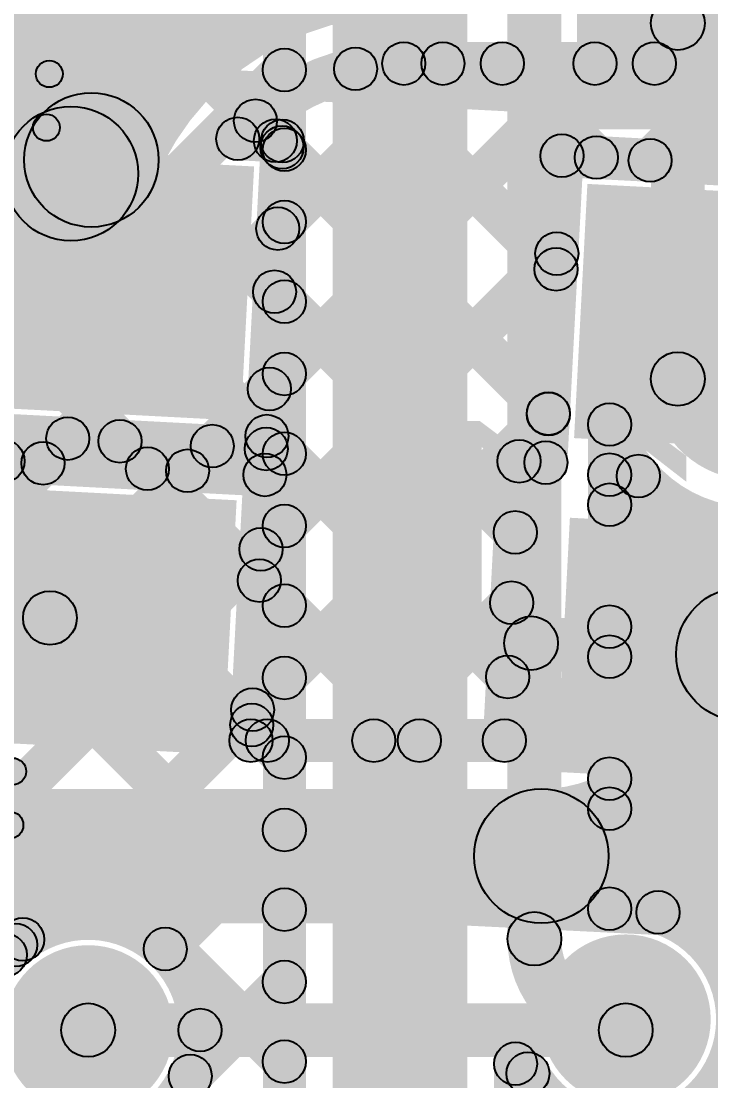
# Model space of a CAD drawing. Header units: millimetres. Extents: x -2.17 to 2.17, y -2.17 to 2.17.
# Drawn here: x -0.1375 to -0.0092, y -1.2034 to -1.0062 of the extents above; entities that cross this region are included whole.
import ezdxf

# ---------------------------------------------------------------- set-up
doc = ezdxf.new("R2010")
doc.units = ezdxf.units.MM
doc.header["$MEASUREMENT"] = 0
for name, color, linetype in [('BottomLayer', 5, 'Continuous'), ('BottomOverlay', 54, 'Continuous'), ('BottomPaste', 16, 'Continuous'), ('BottomSolder', 6, 'Continuous'), ('Mechanical2', 216, 'Continuous'), ('TopLayer', 1, 'Continuous'), ('TopOverlay', 2, 'Continuous'), ('TopPaste', 8, 'Continuous'), ('TopSolder', 216, 'Continuous'), ('ViaHoleLayer', 16, 'Continuous')]:
    doc.layers.add(name, color=color, linetype=linetype)

# ---------------------------------------------------------------- blocks, each defined once
blk = doc.blocks.new('YS_SBZ9032C03R16_B_29')
at = {"layer": 'BottomOverlay', "const_width": 0.005}
blk.add_lwpolyline([(-0.17427, 0.04458, -0.180194), (-0.10264, 0.14772)], format="xyb", dxfattribs=at)
blk = doc.blocks.new('SOT23_3_B_96')
at = {"layer": 'BottomLayer'}
for points in [[(-0.02166, 0.02657), (-0.05316, 0.02657), (-0.05316, 0.05807), (-0.02166, 0.05807)], [(0.05314, 0.02657), (0.02165, 0.02657), (0.02165, 0.05807), (0.05314, 0.05807)], [(0.01574, -0.05807), (-0.01575, -0.05807), (-0.01575, -0.02657), (0.01574, -0.02657)]]:
    blk.add_hatch(color=5, dxfattribs=at).paths.add_polyline_path(points)
at = {"layer": 'BottomOverlay'}
h = blk.add_hatch(color=54, dxfattribs=at)
edge = h.paths.add_edge_path()
edge.add_arc((-0.066, 0.045), 0.0025, 0, 360)
h = blk.add_hatch(color=54, dxfattribs=at)
edge = h.paths.add_edge_path()
edge.add_arc((-0.06, 0.045), 0.0025, 0, 360)
h = blk.add_hatch(color=54, dxfattribs=at)
edge = h.paths.add_edge_path()
edge.add_arc((-0.01101, 0.032), 0.0025, 0, 360)
for points in [[(0.01099, 0.0345), (0.01099, 0.0295), (-0.01101, 0.0295), (-0.01101, 0.0345)], [(-0.05851, -0.029), (-0.06351, -0.029), (-0.06351, 0.03), (-0.05851, 0.03)], [(0.06349, -0.029), (0.05849, -0.029), (0.05849, 0.03), (0.06349, 0.03)], [(-0.02601, -0.0265), (-0.02601, -0.0315), (-0.06101, -0.0315), (-0.06101, -0.0265)], [(0.06099, -0.0265), (0.06099, -0.0315), (0.02599, -0.0315), (0.02599, -0.0265)]]:
    blk.add_hatch(color=54, dxfattribs=at).paths.add_polyline_path(points)
h = blk.add_hatch(color=54, dxfattribs=at)
edge = h.paths.add_edge_path()
edge.add_arc((0.01099, 0.032), 0.0025, 0, 360)
h = blk.add_hatch(color=54, dxfattribs=at)
edge = h.paths.add_edge_path()
edge.add_arc((-0.06101, 0.03), 0.0025, 0, 360)
h = blk.add_hatch(color=54, dxfattribs=at)
edge = h.paths.add_edge_path()
edge.add_arc((0.06099, 0.03), 0.0025, 0, 360)
h = blk.add_hatch(color=54, dxfattribs=at)
edge = h.paths.add_edge_path()
edge.add_arc((-0.06101, -0.029), 0.0025, 0, 360)
h = blk.add_hatch(color=54, dxfattribs=at)
edge = h.paths.add_edge_path()
edge.add_arc((-0.06101, -0.029), 0.0025, 0, 360)
h = blk.add_hatch(color=54, dxfattribs=at)
edge = h.paths.add_edge_path()
edge.add_arc((-0.02601, -0.029), 0.0025, 0, 360)
h = blk.add_hatch(color=54, dxfattribs=at)
edge = h.paths.add_edge_path()
edge.add_arc((0.02599, -0.029), 0.0025, 0, 360)
h = blk.add_hatch(color=54, dxfattribs=at)
edge = h.paths.add_edge_path()
edge.add_arc((0.06099, -0.029), 0.0025, 0, 360)
h = blk.add_hatch(color=54, dxfattribs=at)
edge = h.paths.add_edge_path()
edge.add_arc((0.06099, -0.029), 0.0025, 0, 360)
at = {"layer": 'BottomPaste'}
for points in [[(-0.02166, 0.02657), (-0.05316, 0.02657), (-0.05316, 0.05807), (-0.02166, 0.05807)], [(0.05314, 0.02657), (0.02165, 0.02657), (0.02165, 0.05807), (0.05314, 0.05807)], [(0.01574, -0.05807), (-0.01575, -0.05807), (-0.01575, -0.02657), (0.01574, -0.02657)]]:
    blk.add_hatch(color=16, dxfattribs=at).paths.add_polyline_path(points)
at = {"layer": 'BottomSolder'}
for points in [[(-0.01766, 0.02257), (-0.05716, 0.02257), (-0.05716, 0.06207), (-0.01766, 0.06207)], [(0.05714, 0.02257), (0.01765, 0.02257), (0.01765, 0.06207), (0.05714, 0.06207)], [(0.01974, -0.06207), (-0.01975, -0.06207), (-0.01975, -0.02257), (0.01974, -0.02257)]]:
    blk.add_hatch(color=6, dxfattribs=at).paths.add_polyline_path(points)
at = {"layer": 'BottomOverlay', "const_width": 0.005}
blk.add_lwpolyline([(-0.06, 0.045, 1), (-0.066, 0.045, 1)], format="xyb", close=True, dxfattribs=at)
at = {"layer": 'BottomOverlay'}
for centre in [(-0.066, 0.045), (-0.06, 0.045), (-0.01101, 0.032), (0.01099, 0.032), (-0.06101, 0.03), (0.06099, 0.03), (-0.06101, -0.029), (-0.06101, -0.029), (-0.02601, -0.029), (0.02599, -0.029), (0.06099, -0.029), (0.06099, -0.029)]:
    blk.add_circle(centre, 0.0025, dxfattribs=at)
blk = doc.blocks.new('WS2812B_M____222')
at = {"layer": 'TopLayer'}
for points in [[(-0.09409, 0.05079), (-0.03504, 0.05079), (-0.03504, 0.01142), (-0.09409, 0.01142)], [(0.03504, 0.05079), (0.09409, 0.05079), (0.09409, 0.01142), (0.03504, 0.01142)], [(-0.09409, -0.01142), (-0.03504, -0.01142), (-0.03504, -0.05079), (-0.09409, -0.05079)], [(0.03504, -0.01142), (0.09409, -0.01142), (0.09409, -0.05079), (0.03504, -0.05079)]]:
    blk.add_hatch(color=1, dxfattribs=at).paths.add_polyline_path(points)
at = {"layer": 'TopOverlay'}
h = blk.add_hatch(color=2, dxfattribs=at)
edge = h.paths.add_edge_path()
edge.add_arc((-0.07, 0.07), 0.0025, 0, 360)
h = blk.add_hatch(color=2, dxfattribs=at)
edge = h.paths.add_edge_path()
edge.add_arc((-0.07, 0.07), 0.0025, 0, 360)
for points in [[(-0.07, 0.0675), (-0.07, 0.0725), (0.07, 0.0725), (0.07, 0.0675)], [(-0.0675, 0.06), (-0.0725, 0.06), (-0.0725, 0.07), (-0.0675, 0.07)], [(0.0725, 0.06), (0.0675, 0.06), (0.0675, 0.07), (0.0725, 0.07)], [(-0.0675, -0.07), (-0.0725, -0.07), (-0.0725, -0.06), (-0.0675, -0.06)], [(0.0725, -0.07), (0.0675, -0.07), (0.0675, -0.06), (0.0725, -0.06)], [(-0.07, -0.0725), (-0.07, -0.0675), (0.07, -0.0675), (0.07, -0.0725)]]:
    blk.add_hatch(color=2, dxfattribs=at).paths.add_polyline_path(points)
h = blk.add_hatch(color=2, dxfattribs=at)
edge = h.paths.add_edge_path()
edge.add_arc((0.07, 0.07), 0.0025, 0, 360)
h = blk.add_hatch(color=2, dxfattribs=at)
edge = h.paths.add_edge_path()
edge.add_arc((0.07, 0.07), 0.0025, 0, 360)
h = blk.add_hatch(color=2, dxfattribs=at)
edge = h.paths.add_edge_path()
edge.add_arc((-0.091, 0.061), 0.0025, 0, 360)
h = blk.add_hatch(color=2, dxfattribs=at)
edge = h.paths.add_edge_path()
edge.add_arc((-0.085, 0.061), 0.0025, 0, 360)
h = blk.add_hatch(color=2, dxfattribs=at)
edge = h.paths.add_edge_path()
edge.add_arc((-0.07, 0.06), 0.0025, 0, 360)
h = blk.add_hatch(color=2, dxfattribs=at)
edge = h.paths.add_edge_path()
edge.add_arc((0.07, 0.06), 0.0025, 0, 360)
h = blk.add_hatch(color=2, dxfattribs=at)
edge = h.paths.add_edge_path()
edge.add_arc((-0.07, -0.06), 0.0025, 0, 360)
h = blk.add_hatch(color=2, dxfattribs=at)
edge = h.paths.add_edge_path()
edge.add_arc((0.07, -0.06), 0.0025, 0, 360)
h = blk.add_hatch(color=2, dxfattribs=at)
edge = h.paths.add_edge_path()
edge.add_arc((-0.07, -0.07), 0.0025, 0, 360)
h = blk.add_hatch(color=2, dxfattribs=at)
edge = h.paths.add_edge_path()
edge.add_arc((-0.07, -0.07), 0.0025, 0, 360)
h = blk.add_hatch(color=2, dxfattribs=at)
edge = h.paths.add_edge_path()
edge.add_arc((0.07, -0.07), 0.0025, 0, 360)
h = blk.add_hatch(color=2, dxfattribs=at)
edge = h.paths.add_edge_path()
edge.add_arc((0.07, -0.07), 0.0025, 0, 360)
at = {"layer": 'TopPaste'}
for points in [[(-0.09409, 0.05079), (-0.03504, 0.05079), (-0.03504, 0.01142), (-0.09409, 0.01142)], [(0.03504, 0.05079), (0.09409, 0.05079), (0.09409, 0.01142), (0.03504, 0.01142)], [(-0.09409, -0.01142), (-0.03504, -0.01142), (-0.03504, -0.05079), (-0.09409, -0.05079)], [(0.03504, -0.01142), (0.09409, -0.01142), (0.09409, -0.05079), (0.03504, -0.05079)]]:
    blk.add_hatch(color=8, dxfattribs=at).paths.add_polyline_path(points)
at = {"layer": 'TopSolder'}
for points in [[(-0.09809, 0.05479), (-0.03104, 0.05479), (-0.03104, 0.00742), (-0.09809, 0.00742)], [(0.03104, 0.05479), (0.09809, 0.05479), (0.09809, 0.00742), (0.03104, 0.00742)], [(-0.09809, -0.00742), (-0.03104, -0.00742), (-0.03104, -0.05479), (-0.09809, -0.05479)], [(0.03104, -0.00742), (0.09809, -0.00742), (0.09809, -0.05479), (0.03104, -0.05479)]]:
    blk.add_hatch(color=216, dxfattribs=at).paths.add_polyline_path(points)
at = {"layer": 'TopOverlay', "const_width": 0.005}
blk.add_lwpolyline([(-0.085, 0.061, 1), (-0.091, 0.061, 1)], format="xyb", close=True, dxfattribs=at)
at = {"layer": 'TopOverlay'}
for centre in [(-0.07, 0.07), (-0.07, 0.07), (0.07, 0.07), (0.07, 0.07), (-0.091, 0.061), (-0.085, 0.061), (-0.07, 0.06), (0.07, 0.06), (-0.07, -0.06), (0.07, -0.06), (-0.07, -0.07), (-0.07, -0.07), (0.07, -0.07), (0.07, -0.07)]:
    blk.add_circle(centre, 0.0025, dxfattribs=at)

msp = doc.modelspace()

# ---------------------------------------------------------------- hatches: boundary and pattern name
at = {"layer": 'BottomLayer'}
for points in [[(-0.0545, -2.09761), (-0.0795, -2.09761), (-0.0795, -0.874), (-0.0545, -0.874)], [(-0.36883, -0.8969), (-0.36317, -0.89124), (-0.08567, -1.16874), (-0.09133, -1.1744)], [(-0.36883, -0.92518), (-0.36317, -0.91952), (-0.08567, -1.19702), (-0.09133, -1.20268)], [(-0.36883, -0.95347), (-0.36317, -0.94781), (-0.13566, -1.17532), (-0.14131, -1.18098)], [(-0.26802, -0.96942), (-0.26236, -0.96376), (-0.08567, -1.14046), (-0.09133, -1.14611)], [(-0.037, -1.177), (-0.047, -1.177), (-0.047, -0.99), (-0.037, -0.99)], [(-0.30693, -1.18283), (-0.31258, -1.17717), (-0.12963, -0.99422), (-0.12397, -0.99987)], [(-0.27864, -1.18283), (-0.2843, -1.17717), (-0.10134, -0.99422), (-0.09568, -0.99987)], [(-0.20928, -0.99987), (-0.20363, -0.99422), (-0.08567, -1.11217), (-0.09133, -1.11783)], [(-0.181, -0.99987), (-0.17534, -0.99422), (-0.08567, -1.08389), (-0.09133, -1.08954)], [(-0.15272, -0.99987), (-0.14706, -0.99422), (-0.08567, -1.0556), (-0.09133, -1.06126)], [(-0.12443, -0.99987), (-0.11877, -0.99422), (-0.08567, -1.02732), (-0.09133, -1.03297)], [(-0.0845, -2.0588), (-0.0925, -2.0588), (-0.0925, -0.99704), (-0.0845, -0.99704)], [(-0.01032, -1.07282), (-0.02032, -1.07282), (-0.02032, -1.0066), (-0.01032, -1.0066)], [(-0.25036, -1.18283), (-0.25601, -1.17717), (-0.09133, -1.01249), (-0.08567, -1.01814)], [(-0.22207, -1.18283), (-0.22773, -1.17717), (-0.09133, -1.04077), (-0.08567, -1.04643)], [(-0.19379, -1.18283), (-0.19944, -1.17717), (-0.09133, -1.06906), (-0.08567, -1.07471)], [(-0.024, -1.17141), (-0.032, -1.17141), (-0.032, -1.08129), (-0.024, -1.08129)], [(-0.03083, -1.09347), (-0.02517, -1.08782), (0.27983, -1.39282), (0.27417, -1.39847)], [(-0.02517, -1.09906), (-0.03083, -1.09341), (-0.02548, -1.08806), (-0.01982, -1.09371)], [(-0.1655, -1.18283), (-0.17116, -1.17717), (-0.09133, -1.09734), (-0.08567, -1.103)], [(-0.02517, -1.12735), (-0.03083, -1.12169), (-0.00681, -1.09767), (-0.00115, -1.10333)], [(-0.02517, -1.15563), (-0.03083, -1.14998), (0.02137, -1.09778), (0.02702, -1.10344)], [(-0.01616, -1.1749), (-0.02182, -1.16925), (0.04737, -1.10007), (0.05302, -1.10572)], [(-0.03083, -1.12176), (-0.02517, -1.1161), (0.27983, -1.4211), (0.27417, -1.42676)], [(-0.13433, -1.17994), (-0.13999, -1.17428), (-0.09133, -1.12562), (-0.08567, -1.13128)], [(-0.03083, -1.15004), (-0.02517, -1.14439), (0.27983, -1.44939), (0.27417, -1.45504)], [(-0.10784, -1.18174), (-0.1135, -1.17608), (-0.09133, -1.15391), (-0.08567, -1.15956)], [(-0.1032, -1.20537), (-0.10885, -1.19972), (-0.09133, -1.18219), (-0.08567, -1.18785)], [(-0.36, -1.199), (-0.36, -1.189), (-0.125, -1.189), (-0.125, -1.199)], [(-0.0415, -1.56059), (-0.0495, -1.56059), (-0.0495, -1.20025), (-0.0415, -1.20025)]]:
    msp.add_hatch(color=5, dxfattribs=at).paths.add_polyline_path(points)
h = msp.add_hatch(color=5, dxfattribs=at)
edge = h.paths.add_edge_path()
edge.add_arc((-0.01532, -1.0066), 0.005, 0, 360)
h = msp.add_hatch(color=5, dxfattribs=at)
edge = h.paths.add_edge_path()
edge.add_arc((-0.0885, -1.01531), 0.004, 0, 360)
h = msp.add_hatch(color=5, dxfattribs=at)
edge = h.paths.add_edge_path()
edge.add_arc((-0.0885, -1.03015), 0.004, 0, 360)
h = msp.add_hatch(color=5, dxfattribs=at)
edge = h.paths.add_edge_path()
edge.add_arc((-0.0885, -1.0436), 0.004, 0, 360)
h = msp.add_hatch(color=5, dxfattribs=at)
edge = h.paths.add_edge_path()
edge.add_arc((-0.0885, -1.05843), 0.004, 0, 360)
h = msp.add_hatch(color=5, dxfattribs=at)
edge = h.paths.add_edge_path()
edge.add_arc((-0.0885, -1.07188), 0.004, 0, 360)
h = msp.add_hatch(color=5, dxfattribs=at)
edge = h.paths.add_edge_path()
edge.add_arc((-0.01532, -1.07282), 0.005, 0, 360)
h = msp.add_hatch(color=5, dxfattribs=at)
edge = h.paths.add_edge_path()
edge.add_arc((-0.01532, -1.07282), 0.005, 0, 360)
h = msp.add_hatch(color=5, dxfattribs=at)
edge = h.paths.add_edge_path()
edge.add_arc((-0.028, -1.08129), 0.004, 0, 360)
h = msp.add_hatch(color=5, dxfattribs=at)
edge = h.paths.add_edge_path()
edge.add_arc((-0.028, -1.08129), 0.004, 0, 360)
h = msp.add_hatch(color=5, dxfattribs=at)
edge = h.paths.add_edge_path()
edge.add_arc((-0.0885, -1.08672), 0.004, 0, 360)
h = msp.add_hatch(color=5, dxfattribs=at)
edge = h.paths.add_edge_path()
edge.add_arc((-0.028, -1.09065), 0.004, 0, 360)
h = msp.add_hatch(color=5, dxfattribs=at)
edge = h.paths.add_edge_path()
edge.add_arc((-0.02265, -1.09089), 0.004, 0, 360)
h = msp.add_hatch(color=5, dxfattribs=at)
edge = h.paths.add_edge_path()
edge.add_arc((-0.028, -1.09624), 0.004, 0, 360)
h = msp.add_hatch(color=5, dxfattribs=at)
edge = h.paths.add_edge_path()
edge.add_arc((-0.0885, -1.10017), 0.004, 0, 360)
h = msp.add_hatch(color=5, dxfattribs=at)
edge = h.paths.add_edge_path()
edge.add_arc((-0.0885, -1.115), 0.004, 0, 360)
h = msp.add_hatch(color=5, dxfattribs=at)
edge = h.paths.add_edge_path()
edge.add_arc((-0.028, -1.11893), 0.004, 0, 360)
h = msp.add_hatch(color=5, dxfattribs=at)
edge = h.paths.add_edge_path()
edge.add_arc((-0.028, -1.12452), 0.004, 0, 360)
h = msp.add_hatch(color=5, dxfattribs=at)
edge = h.paths.add_edge_path()
edge.add_arc((-0.0885, -1.12845), 0.004, 0, 360)
h = msp.add_hatch(color=5, dxfattribs=at)
edge = h.paths.add_edge_path()
edge.add_arc((-0.0885, -1.14328), 0.004, 0, 360)
h = msp.add_hatch(color=5, dxfattribs=at)
edge = h.paths.add_edge_path()
edge.add_arc((-0.028, -1.14722), 0.004, 0, 360)
h = msp.add_hatch(color=5, dxfattribs=at)
edge = h.paths.add_edge_path()
edge.add_arc((-0.028, -1.15281), 0.004, 0, 360)
h = msp.add_hatch(color=5, dxfattribs=at)
edge = h.paths.add_edge_path()
edge.add_arc((-0.0885, -1.15674), 0.004, 0, 360)
h = msp.add_hatch(color=5, dxfattribs=at)
edge = h.paths.add_edge_path()
edge.add_arc((-0.028, -1.17141), 0.004, 0, 360)
h = msp.add_hatch(color=5, dxfattribs=at)
edge = h.paths.add_edge_path()
edge.add_arc((-0.028, -1.17141), 0.004, 0, 360)
h = msp.add_hatch(color=5, dxfattribs=at)
edge = h.paths.add_edge_path()
edge.add_arc((-0.0885, -1.17157), 0.004, 0, 360)
h = msp.add_hatch(color=5, dxfattribs=at)
edge = h.paths.add_edge_path()
edge.add_arc((-0.01899, -1.17208), 0.004, 0, 360)
h = msp.add_hatch(color=5, dxfattribs=at)
edge = h.paths.add_edge_path()
edge.add_arc((-0.13716, -1.17711), 0.004, 0, 360)
h = msp.add_hatch(color=5, dxfattribs=at)
edge = h.paths.add_edge_path()
edge.add_arc((-0.042, -1.177), 0.005, 0, 360)
h = msp.add_hatch(color=5, dxfattribs=at)
edge = h.paths.add_edge_path()
edge.add_arc((-0.042, -1.177), 0.005, 0, 360)
h = msp.add_hatch(color=5, dxfattribs=at)
edge = h.paths.add_edge_path()
edge.add_arc((-0.13849, -1.17815), 0.004, 0, 360)
h = msp.add_hatch(color=5, dxfattribs=at)
edge = h.paths.add_edge_path()
edge.add_arc((-0.11067, -1.17891), 0.004, 0, 360)
h = msp.add_hatch(color=5, dxfattribs=at)
edge = h.paths.add_edge_path()
edge.add_arc((-0.1404, -1.18), 0.004, 0, 360)
h = msp.add_hatch(color=5, dxfattribs=at)
edge = h.paths.add_edge_path()
edge.add_arc((-0.1404, -1.18), 0.004, 0, 360)
h = msp.add_hatch(color=5, dxfattribs=at)
edge = h.paths.add_edge_path()
edge.add_arc((-0.0885, -1.18502), 0.004, 0, 360)
h = msp.add_hatch(color=5, dxfattribs=at)
edge = h.paths.add_edge_path()
edge.add_arc((-0.025, -1.192), 0.01181, 0, 360)
h = msp.add_hatch(color=5, dxfattribs=at)
edge = h.paths.add_edge_path()
edge.add_arc((-0.125, -1.194), 0.01181, 0, 360)
h = msp.add_hatch(color=5, dxfattribs=at)
edge = h.paths.add_edge_path()
edge.add_arc((-0.125, -1.194), 0.005, 0, 360)
h = msp.add_hatch(color=5, dxfattribs=at)
edge = h.paths.add_edge_path()
edge.add_arc((-0.025, -1.194), 0.005, 0, 360)
h = msp.add_hatch(color=5, dxfattribs=at)
edge = h.paths.add_edge_path()
edge.add_arc((-0.10419, -1.194), 0.004, 0, 360)
h = msp.add_hatch(color=5, dxfattribs=at)
edge = h.paths.add_edge_path()
edge.add_arc((-0.10419, -1.194), 0.004, 0, 360)
h = msp.add_hatch(color=5, dxfattribs=at)
edge = h.paths.add_edge_path()
edge.add_arc((-0.0885, -1.19985), 0.004, 0, 360)
h = msp.add_hatch(color=5, dxfattribs=at)
edge = h.paths.add_edge_path()
edge.add_arc((-0.0455, -1.20025), 0.004, 0, 360)
h = msp.add_hatch(color=5, dxfattribs=at)
edge = h.paths.add_edge_path()
edge.add_arc((-0.10602, -1.20254), 0.004, 0, 360)
h = msp.add_hatch(color=5, dxfattribs=at)
edge = h.paths.add_edge_path()
edge.add_arc((-0.0432, -1.2021), 0.004, 0, 360)
at = {"layer": 'BottomSolder'}
h = msp.add_hatch(color=6, dxfattribs=at)
edge = h.paths.add_edge_path()
edge.add_arc((-0.025, -1.192), 0.01581, 0, 360)
h = msp.add_hatch(color=6, dxfattribs=at)
edge = h.paths.add_edge_path()
edge.add_arc((-0.125, -1.194), 0.01581, 0, 360)
at = {"layer": 'TopLayer'}
for points in [[(-0.11192, -1.03204), (-0.13692, -1.03204), (-0.13692, -0.99103), (-0.11192, -0.99103)], [(-0.08846, -1.0775), (-0.09412, -1.07185), (-0.03356, -1.01128), (-0.0279, -1.01694)], [(-0.0869, -1.04766), (-0.09256, -1.042), (-0.06184, -1.01128), (-0.05618, -1.01694)], [(-0.06629, -1.01811), (-0.06629, -1.01011), (0.034, -1.01011), (0.034, -1.01811)], [(-0.0508, -1.01694), (-0.04514, -1.01128), (-0.02765, -1.02877), (-0.0333, -1.03443)], [(-0.01763, -1.03496), (-0.02329, -1.0293), (-0.00527, -1.01128), (0.00039, -1.01694)], [(-0.02251, -1.01694), (-0.01685, -1.01128), (0.0022, -1.03034), (-0.00345, -1.036)], [(-0.07809, -1.01793), (-0.07243, -1.01227), (-0.03515, -1.04956), (-0.0408, -1.05522)], [(-0.09671, -1.02759), (-0.09105, -1.02194), (-0.08734, -1.02565), (-0.093, -1.0313)], [(-0.09738, -1.0321), (-0.09696, -1.02411), (-0.08867, -1.02455), (-0.08908, -1.03254)], [(-0.09176, -1.03254), (-0.08611, -1.02688), (-0.03655, -1.07644), (-0.04221, -1.08209)], [(-0.03708, -1.03526), (-0.03666, -1.02727), (0.04029, -1.03131), (0.03987, -1.0393)], [(-0.08788, -1.08604), (-0.09587, -1.08562), (-0.09287, -1.02833), (-0.08488, -1.02875)], [(-0.03587, -1.0886), (-0.04386, -1.08818), (-0.04086, -1.03106), (-0.03287, -1.03148)], [(-0.20818, -1.04575), (-0.20099, -1.0388), (-0.12851, -1.11382), (-0.1357, -1.12077)], [(-0.09003, -1.10735), (-0.09569, -1.1017), (-0.04065, -1.04666), (-0.03499, -1.05232)], [(-0.09317, -1.05941), (-0.08752, -1.05376), (-0.04272, -1.09855), (-0.04838, -1.10421)], [(-0.09159, -1.1372), (-0.09725, -1.13154), (-0.04222, -1.07651), (-0.03656, -1.08217)], [(-0.14597, -1.087), (-0.14555, -1.07901), (-0.09167, -1.08184), (-0.09209, -1.08983)], [(-0.09458, -1.08629), (-0.08892, -1.08063), (-0.04413, -1.12543), (-0.04979, -1.13109)], [(-0.13057, -1.09133), (-0.13623, -1.08567), (-0.13163, -1.08107), (-0.12597, -1.08673)], [(-0.12192, -1.08724), (-0.11626, -1.08158), (-0.11115, -1.08669), (-0.11681, -1.09234)], [(-0.1037, -1.09274), (-0.10935, -1.08708), (-0.10475, -1.08248), (-0.09909, -1.08814)], [(-0.14104, -1.0921), (-0.14063, -1.08411), (-0.09192, -1.08667), (-0.09234, -1.09466)], [(-0.04506, -1.09213), (-0.04465, -1.08414), (-0.03965, -1.0844), (-0.04007, -1.09239)], [(-0.04358, -1.14032), (-0.05157, -1.1399), (-0.04885, -1.08792), (-0.04086, -1.08834)], [(-0.09073, -1.14032), (-0.09872, -1.1399), (-0.09612, -1.09045), (-0.08814, -1.09087)], [(-0.09599, -1.11317), (-0.09033, -1.10751), (-0.06056, -1.13728), (-0.06622, -1.14294)], [(-0.06905, -1.14294), (-0.0747, -1.13728), (-0.04906, -1.11164), (-0.04341, -1.1173)], [(-0.04288, -1.12697), (-0.04236, -1.11699), (-0.00289, -1.11906), (-0.00341, -1.12904)], [(-0.0974, -1.14004), (-0.09174, -1.13439), (-0.08884, -1.13728), (-0.0945, -1.14294)], [(-0.09472, -1.14411), (-0.09472, -1.13611), (-0.04758, -1.13611), (-0.04758, -1.14411)], [(-0.179, -1.17411), (-0.179, -1.14911), (-0.04071, -1.14911), (-0.04071, -1.17411)], [(-0.125, -1.199), (-0.125, -1.189), (-0.025, -1.189), (-0.025, -1.199)]]:
    msp.add_hatch(color=1, dxfattribs=at).paths.add_polyline_path(points)
h = msp.add_hatch(color=1, dxfattribs=at)
edge = h.paths.add_edge_path()
edge.add_arc((-0.07526, -1.0151), 0.004, 0, 360)
h = msp.add_hatch(color=1, dxfattribs=at)
edge = h.paths.add_edge_path()
edge.add_arc((-0.06629, -1.01411), 0.004, 0, 360)
h = msp.add_hatch(color=1, dxfattribs=at)
edge = h.paths.add_edge_path()
edge.add_arc((-0.06629, -1.01411), 0.004, 0, 360)
h = msp.add_hatch(color=1, dxfattribs=at)
edge = h.paths.add_edge_path()
edge.add_arc((-0.05901, -1.01411), 0.004, 0, 360)
h = msp.add_hatch(color=1, dxfattribs=at)
edge = h.paths.add_edge_path()
edge.add_arc((-0.04797, -1.01411), 0.004, 0, 360)
h = msp.add_hatch(color=1, dxfattribs=at)
edge = h.paths.add_edge_path()
edge.add_arc((-0.03073, -1.01411), 0.004, 0, 360)
h = msp.add_hatch(color=1, dxfattribs=at)
edge = h.paths.add_edge_path()
edge.add_arc((-0.01968, -1.01411), 0.004, 0, 360)
h = msp.add_hatch(color=1, dxfattribs=at)
edge = h.paths.add_edge_path()
edge.add_arc((-0.12442, -1.03204), 0.0125, 0, 360)
h = msp.add_hatch(color=1, dxfattribs=at)
edge = h.paths.add_edge_path()
edge.add_arc((-0.12442, -1.03204), 0.0125, 0, 360)
h = msp.add_hatch(color=1, dxfattribs=at)
edge = h.paths.add_edge_path()
edge.add_arc((-0.09388, -1.02476), 0.004, 0, 360)
h = msp.add_hatch(color=1, dxfattribs=at)
edge = h.paths.add_edge_path()
edge.add_arc((-0.12822, -1.03461), 0.0125, 0, 360)
h = msp.add_hatch(color=1, dxfattribs=at)
edge = h.paths.add_edge_path()
edge.add_arc((-0.09717, -1.02811), 0.004, 0, 360)
h = msp.add_hatch(color=1, dxfattribs=at)
edge = h.paths.add_edge_path()
edge.add_arc((-0.09717, -1.02811), 0.004, 0, 360)
h = msp.add_hatch(color=1, dxfattribs=at)
edge = h.paths.add_edge_path()
edge.add_arc((-0.09017, -1.02847), 0.004, 0, 360)
h = msp.add_hatch(color=1, dxfattribs=at)
edge = h.paths.add_edge_path()
edge.add_arc((-0.08887, -1.02854), 0.004, 0, 360)
h = msp.add_hatch(color=1, dxfattribs=at)
edge = h.paths.add_edge_path()
edge.add_arc((-0.08887, -1.02854), 0.004, 0, 360)
h = msp.add_hatch(color=1, dxfattribs=at)
edge = h.paths.add_edge_path()
edge.add_arc((-0.08894, -1.02971), 0.004, 0, 360)
h = msp.add_hatch(color=1, dxfattribs=at)
edge = h.paths.add_edge_path()
edge.add_arc((-0.03687, -1.03127), 0.004, 0, 360)
h = msp.add_hatch(color=1, dxfattribs=at)
edge = h.paths.add_edge_path()
edge.add_arc((-0.03687, -1.03127), 0.004, 0, 360)
h = msp.add_hatch(color=1, dxfattribs=at)
edge = h.paths.add_edge_path()
edge.add_arc((-0.03047, -1.0316), 0.004, 0, 360)
h = msp.add_hatch(color=1, dxfattribs=at)
edge = h.paths.add_edge_path()
edge.add_arc((-0.02046, -1.03213), 0.004, 0, 360)
h = msp.add_hatch(color=1, dxfattribs=at)
edge = h.paths.add_edge_path()
edge.add_arc((-0.08973, -1.04483), 0.004, 0, 360)
h = msp.add_hatch(color=1, dxfattribs=at)
edge = h.paths.add_edge_path()
edge.add_arc((-0.03782, -1.04949), 0.004, 0, 360)
h = msp.add_hatch(color=1, dxfattribs=at)
edge = h.paths.add_edge_path()
edge.add_arc((-0.03797, -1.05239), 0.004, 0, 360)
h = msp.add_hatch(color=1, dxfattribs=at)
edge = h.paths.add_edge_path()
edge.add_arc((-0.09034, -1.05659), 0.004, 0, 360)
h = msp.add_hatch(color=1, dxfattribs=at)
edge = h.paths.add_edge_path()
edge.add_arc((-0.09129, -1.07468), 0.004, 0, 360)
h = msp.add_hatch(color=1, dxfattribs=at)
edge = h.paths.add_edge_path()
edge.add_arc((-0.03939, -1.07934), 0.004, 0, 360)
h = msp.add_hatch(color=1, dxfattribs=at)
edge = h.paths.add_edge_path()
edge.add_arc((-0.03938, -1.07926), 0.004, 0, 360)
h = msp.add_hatch(color=1, dxfattribs=at)
edge = h.paths.add_edge_path()
edge.add_arc((-0.1288, -1.0839), 0.004, 0, 360)
h = msp.add_hatch(color=1, dxfattribs=at)
edge = h.paths.add_edge_path()
edge.add_arc((-0.11909, -1.08441), 0.004, 0, 360)
h = msp.add_hatch(color=1, dxfattribs=at)
edge = h.paths.add_edge_path()
edge.add_arc((-0.09175, -1.08346), 0.004, 0, 360)
h = msp.add_hatch(color=1, dxfattribs=at)
edge = h.paths.add_edge_path()
edge.add_arc((-0.10192, -1.08531), 0.004, 0, 360)
h = msp.add_hatch(color=1, dxfattribs=at)
edge = h.paths.add_edge_path()
edge.add_arc((-0.09188, -1.08583), 0.004, 0, 360)
h = msp.add_hatch(color=1, dxfattribs=at)
edge = h.paths.add_edge_path()
edge.add_arc((-0.09188, -1.08583), 0.004, 0, 360)
h = msp.add_hatch(color=1, dxfattribs=at)
edge = h.paths.add_edge_path()
edge.add_arc((-0.14083, -1.08811), 0.004, 0, 360)
h = msp.add_hatch(color=1, dxfattribs=at)
edge = h.paths.add_edge_path()
edge.add_arc((-0.14083, -1.08811), 0.004, 0, 360)
h = msp.add_hatch(color=1, dxfattribs=at)
edge = h.paths.add_edge_path()
edge.add_arc((-0.1334, -1.0885), 0.004, 0, 360)
h = msp.add_hatch(color=1, dxfattribs=at)
edge = h.paths.add_edge_path()
edge.add_arc((-0.04485, -1.08813), 0.004, 0, 360)
h = msp.add_hatch(color=1, dxfattribs=at)
edge = h.paths.add_edge_path()
edge.add_arc((-0.04485, -1.08813), 0.004, 0, 360)
h = msp.add_hatch(color=1, dxfattribs=at)
edge = h.paths.add_edge_path()
edge.add_arc((-0.03986, -1.08839), 0.004, 0, 360)
h = msp.add_hatch(color=1, dxfattribs=at)
edge = h.paths.add_edge_path()
edge.add_arc((-0.03986, -1.08839), 0.004, 0, 360)
h = msp.add_hatch(color=1, dxfattribs=at)
edge = h.paths.add_edge_path()
edge.add_arc((-0.11398, -1.08952), 0.004, 0, 360)
h = msp.add_hatch(color=1, dxfattribs=at)
edge = h.paths.add_edge_path()
edge.add_arc((-0.10652, -1.08991), 0.004, 0, 360)
h = msp.add_hatch(color=1, dxfattribs=at)
edge = h.paths.add_edge_path()
edge.add_arc((-0.09213, -1.09066), 0.004, 0, 360)
h = msp.add_hatch(color=1, dxfattribs=at)
edge = h.paths.add_edge_path()
edge.add_arc((-0.09213, -1.09066), 0.004, 0, 360)
h = msp.add_hatch(color=1, dxfattribs=at)
edge = h.paths.add_edge_path()
edge.add_arc((-0.04555, -1.10138), 0.004, 0, 360)
h = msp.add_hatch(color=1, dxfattribs=at)
edge = h.paths.add_edge_path()
edge.add_arc((-0.09286, -1.10452), 0.004, 0, 360)
h = msp.add_hatch(color=1, dxfattribs=at)
edge = h.paths.add_edge_path()
edge.add_arc((-0.09316, -1.11034), 0.004, 0, 360)
h = msp.add_hatch(color=1, dxfattribs=at)
edge = h.paths.add_edge_path()
edge.add_arc((-0.04623, -1.11447), 0.004, 0, 360)
h = msp.add_hatch(color=1, dxfattribs=at)
edge = h.paths.add_edge_path()
edge.add_arc((-0.00315, -1.12405), 0.0125, 0, 360)
h = msp.add_hatch(color=1, dxfattribs=at)
edge = h.paths.add_edge_path()
edge.add_arc((-0.00315, -1.12405), 0.0125, 0, 360)
h = msp.add_hatch(color=1, dxfattribs=at)
edge = h.paths.add_edge_path()
edge.add_arc((-0.13211, -1.11729), 0.005, 0, 360)
h = msp.add_hatch(color=1, dxfattribs=at)
edge = h.paths.add_edge_path()
edge.add_arc((-0.04262, -1.12198), 0.005, 0, 360)
h = msp.add_hatch(color=1, dxfattribs=at)
edge = h.paths.add_edge_path()
edge.add_arc((-0.04696, -1.12826), 0.004, 0, 360)
h = msp.add_hatch(color=1, dxfattribs=at)
edge = h.paths.add_edge_path()
edge.add_arc((-0.09442, -1.13437), 0.004, 0, 360)
h = msp.add_hatch(color=1, dxfattribs=at)
edge = h.paths.add_edge_path()
edge.add_arc((-0.09457, -1.13721), 0.004, 0, 360)
h = msp.add_hatch(color=1, dxfattribs=at)
edge = h.paths.add_edge_path()
edge.add_arc((-0.09472, -1.14011), 0.004, 0, 360)
h = msp.add_hatch(color=1, dxfattribs=at)
edge = h.paths.add_edge_path()
edge.add_arc((-0.09472, -1.14011), 0.004, 0, 360)
h = msp.add_hatch(color=1, dxfattribs=at)
edge = h.paths.add_edge_path()
edge.add_arc((-0.09167, -1.14011), 0.004, 0, 360)
h = msp.add_hatch(color=1, dxfattribs=at)
edge = h.paths.add_edge_path()
edge.add_arc((-0.07187, -1.14011), 0.004, 0, 360)
h = msp.add_hatch(color=1, dxfattribs=at)
edge = h.paths.add_edge_path()
edge.add_arc((-0.06339, -1.14011), 0.004, 0, 360)
h = msp.add_hatch(color=1, dxfattribs=at)
edge = h.paths.add_edge_path()
edge.add_arc((-0.04758, -1.14011), 0.004, 0, 360)
h = msp.add_hatch(color=1, dxfattribs=at)
edge = h.paths.add_edge_path()
edge.add_arc((-0.04758, -1.14011), 0.004, 0, 360)
h = msp.add_hatch(color=1, dxfattribs=at)
edge = h.paths.add_edge_path()
edge.add_arc((-0.04071, -1.16161), 0.0125, 0, 360)
h = msp.add_hatch(color=1, dxfattribs=at)
edge = h.paths.add_edge_path()
edge.add_arc((-0.04071, -1.16161), 0.0125, 0, 360)
h = msp.add_hatch(color=1, dxfattribs=at)
edge = h.paths.add_edge_path()
edge.add_arc((-0.025, -1.192), 0.01181, 0, 360)
h = msp.add_hatch(color=1, dxfattribs=at)
edge = h.paths.add_edge_path()
edge.add_arc((-0.125, -1.194), 0.01181, 0, 360)
h = msp.add_hatch(color=1, dxfattribs=at)
edge = h.paths.add_edge_path()
edge.add_arc((-0.125, -1.194), 0.005, 0, 360)
h = msp.add_hatch(color=1, dxfattribs=at)
edge = h.paths.add_edge_path()
edge.add_arc((-0.025, -1.194), 0.005, 0, 360)
at = {"layer": 'TopSolder'}
h = msp.add_hatch(color=216, dxfattribs=at)
edge = h.paths.add_edge_path()
edge.add_arc((-0.025, -1.192), 0.01581, 0, 360)
h = msp.add_hatch(color=216, dxfattribs=at)
edge = h.paths.add_edge_path()
edge.add_arc((-0.125, -1.194), 0.01581, 0, 360)
at = {"layer": 'ViaHoleLayer'}
h = msp.add_hatch(color=16, dxfattribs=at)
edge = h.paths.add_edge_path()
edge.add_arc((-0.025, -1.192), 0.00591, 0, 360)
h = msp.add_hatch(color=16, dxfattribs=at)
edge = h.paths.add_edge_path()
edge.add_arc((-0.125, -1.194), 0.00591, 0, 360)

# ---------------------------------------------------------------- linework, layer by layer
at = {"layer": 'BottomLayer'}
for points, const_width in [([(-0.00153, -1.08661, -0.414214), (-0.01532, -1.07282)], 0.01), ([(-0.00153, -1.10061, -0.326127), (-0.028, -1.08129)], 0.008), ([(-0.028, -1.17141, -0.457246), (-0.00419, -1.192)], 0.008), ([(-0.1404, -1.18, -0.6855), (-0.10419, -1.194)], 0.008), ([(-0.025, -1.194, -0.414214), (-0.042, -1.177)], 0.01), ([(-0.00419, -1.192, -0.774121), (-0.0432, -1.2021)], 0.008), ([(-0.10419, -1.194, -0.6855), (-0.1404, -1.208)], 0.008)]:
    msp.add_lwpolyline(points, format="xyb", dxfattribs=dict(at, const_width=const_width))
for centre, radius in [((-0.01532, -1.0066), 0.005), ((-0.0885, -1.01531), 0.004), ((-0.0885, -1.03015), 0.004), ((-0.0885, -1.0436), 0.004), ((-0.0885, -1.05843), 0.004), ((-0.0885, -1.07188), 0.004), ((-0.01532, -1.07282), 0.005), ((-0.01532, -1.07282), 0.005), ((-0.028, -1.08129), 0.004), ((-0.028, -1.08129), 0.004), ((-0.0885, -1.08672), 0.004), ((-0.028, -1.09065), 0.004), ((-0.02265, -1.09089), 0.004), ((-0.028, -1.09624), 0.004), ((-0.0885, -1.10017), 0.004), ((-0.0885, -1.115), 0.004), ((-0.028, -1.11893), 0.004), ((-0.028, -1.12452), 0.004), ((-0.0885, -1.12845), 0.004), ((-0.0885, -1.14328), 0.004), ((-0.028, -1.14722), 0.004), ((-0.028, -1.15281), 0.004), ((-0.0885, -1.15674), 0.004), ((-0.028, -1.17141), 0.004), ((-0.028, -1.17141), 0.004), ((-0.0885, -1.17157), 0.004), ((-0.01899, -1.17208), 0.004), ((-0.13716, -1.17711), 0.004), ((-0.042, -1.177), 0.005), ((-0.042, -1.177), 0.005), ((-0.13849, -1.17815), 0.004), ((-0.11067, -1.17891), 0.004), ((-0.1404, -1.18), 0.004), ((-0.1404, -1.18), 0.004), ((-0.0885, -1.18502), 0.004), ((-0.125, -1.194), 0.005), ((-0.025, -1.194), 0.005), ((-0.10419, -1.194), 0.004), ((-0.10419, -1.194), 0.004), ((-0.0885, -1.19985), 0.004), ((-0.0455, -1.20025), 0.004), ((-0.10602, -1.20254), 0.004), ((-0.0432, -1.2021), 0.004)]:
    msp.add_circle(centre, radius, dxfattribs=at)
at = {"layer": 'Mechanical2', "const_width": 0.01}
for points in [[(2.16535, 0.001, 1), (-2.16535, 0.001, 1)], [(2.08135, -0.01, 1), (-2.04935, -0.01, 1)], [(1.84055, 0.001, 1), (-1.84055, 0.001, 1)], [(1.6437, 0.001, 1), (-1.6437, 0.001, 1)], [(1.50394, 0, 1), (-1.50394, 0, 1)], [(1.30709, 0.001, 1), (-1.30709, 0.001, 1)], [(1.17323, 0.001, 1), (-1.17323, 0.001, 1)]]:
    msp.add_lwpolyline(points, format="xyb", close=True, dxfattribs=at)
at = {"layer": 'TopLayer'}
for points, const_width in [([(-0.19922, -0.96361, -0.414214), (-0.12822, -1.03461)], 0.025), ([(-0.12442, -1.03204, -0.307151), (-0.06629, -0.99261)], 0.025), ([(-0.09717, -1.02811, -0.216055), (-0.06629, -1.01411)], 0.008), ([(-0.00315, -1.12405, -0.414214), (-0.04071, -1.16161)], 0.025), ([(0.04941, -1.17661, -0.414214), (-0.00315, -1.12405)], 0.025), ([(-0.19271, -1.20661, -0.414212), (-0.14144, -1.25788)], 0.025)]:
    msp.add_lwpolyline(points, format="xyb", dxfattribs=dict(at, const_width=const_width))
for centre, radius in [((-0.07526, -1.0151), 0.004), ((-0.06629, -1.01411), 0.004), ((-0.06629, -1.01411), 0.004), ((-0.05901, -1.01411), 0.004), ((-0.04797, -1.01411), 0.004), ((-0.03073, -1.01411), 0.004), ((-0.01968, -1.01411), 0.004), ((-0.12442, -1.03204), 0.0125), ((-0.12442, -1.03204), 0.0125), ((-0.09388, -1.02476), 0.004), ((-0.12822, -1.03461), 0.0125), ((-0.09717, -1.02811), 0.004), ((-0.09717, -1.02811), 0.004), ((-0.09017, -1.02847), 0.004), ((-0.08887, -1.02854), 0.004), ((-0.08887, -1.02854), 0.004), ((-0.08894, -1.02971), 0.004), ((-0.03687, -1.03127), 0.004), ((-0.03687, -1.03127), 0.004), ((-0.03047, -1.0316), 0.004), ((-0.02046, -1.03213), 0.004), ((-0.08973, -1.04483), 0.004), ((-0.03782, -1.04949), 0.004), ((-0.03797, -1.05239), 0.004), ((-0.09034, -1.05659), 0.004), ((-0.09129, -1.07468), 0.004), ((-0.03939, -1.07934), 0.004), ((-0.03938, -1.07926), 0.004), ((-0.1288, -1.0839), 0.004), ((-0.11909, -1.08441), 0.004), ((-0.09175, -1.08346), 0.004), ((-0.10192, -1.08531), 0.004), ((-0.09188, -1.08583), 0.004), ((-0.09188, -1.08583), 0.004), ((-0.14083, -1.08811), 0.004), ((-0.14083, -1.08811), 0.004), ((-0.1334, -1.0885), 0.004), ((-0.04485, -1.08813), 0.004), ((-0.04485, -1.08813), 0.004), ((-0.03986, -1.08839), 0.004), ((-0.03986, -1.08839), 0.004), ((-0.11398, -1.08952), 0.004), ((-0.10652, -1.08991), 0.004), ((-0.09213, -1.09066), 0.004), ((-0.09213, -1.09066), 0.004), ((-0.04555, -1.10138), 0.004), ((-0.09286, -1.10452), 0.004), ((-0.09316, -1.11034), 0.004), ((-0.04623, -1.11447), 0.004), ((-0.00315, -1.12405), 0.0125), ((-0.00315, -1.12405), 0.0125), ((-0.13211, -1.11729), 0.005), ((-0.04262, -1.12198), 0.005), ((-0.04696, -1.12826), 0.004), ((-0.09442, -1.13437), 0.004), ((-0.09457, -1.13721), 0.004), ((-0.09472, -1.14011), 0.004), ((-0.09472, -1.14011), 0.004), ((-0.09167, -1.14011), 0.004), ((-0.07187, -1.14011), 0.004), ((-0.06339, -1.14011), 0.004), ((-0.04758, -1.14011), 0.004), ((-0.04758, -1.14011), 0.004), ((-0.04071, -1.16161), 0.0125), ((-0.04071, -1.16161), 0.0125), ((-0.125, -1.194), 0.005), ((-0.025, -1.194), 0.005)]:
    msp.add_circle(centre, radius, dxfattribs=at)

# ---------------------------------------------------------------- block references
for name, p, rotation in [('YS_SBZ9032C03R16_B_29', (-0.3, -0.95261), 180), ('SOT23_3_B_96', (0.028, -1.00661), 270), ('WS2812B_M____222', (-0.066, -1.08961), 357)]:
    msp.add_blockref(name, p, dxfattribs=dict(rotation=rotation))

# ---------------------------------------------------------------- texts
at = {"layer": 'BottomOverlay', "text_generation_flag": 2}
msp.add_text('Q11', height=0.04, dxfattribs=at).set_placement((0.033, -1.12061))

doc.saveas('drawing.dxf')
